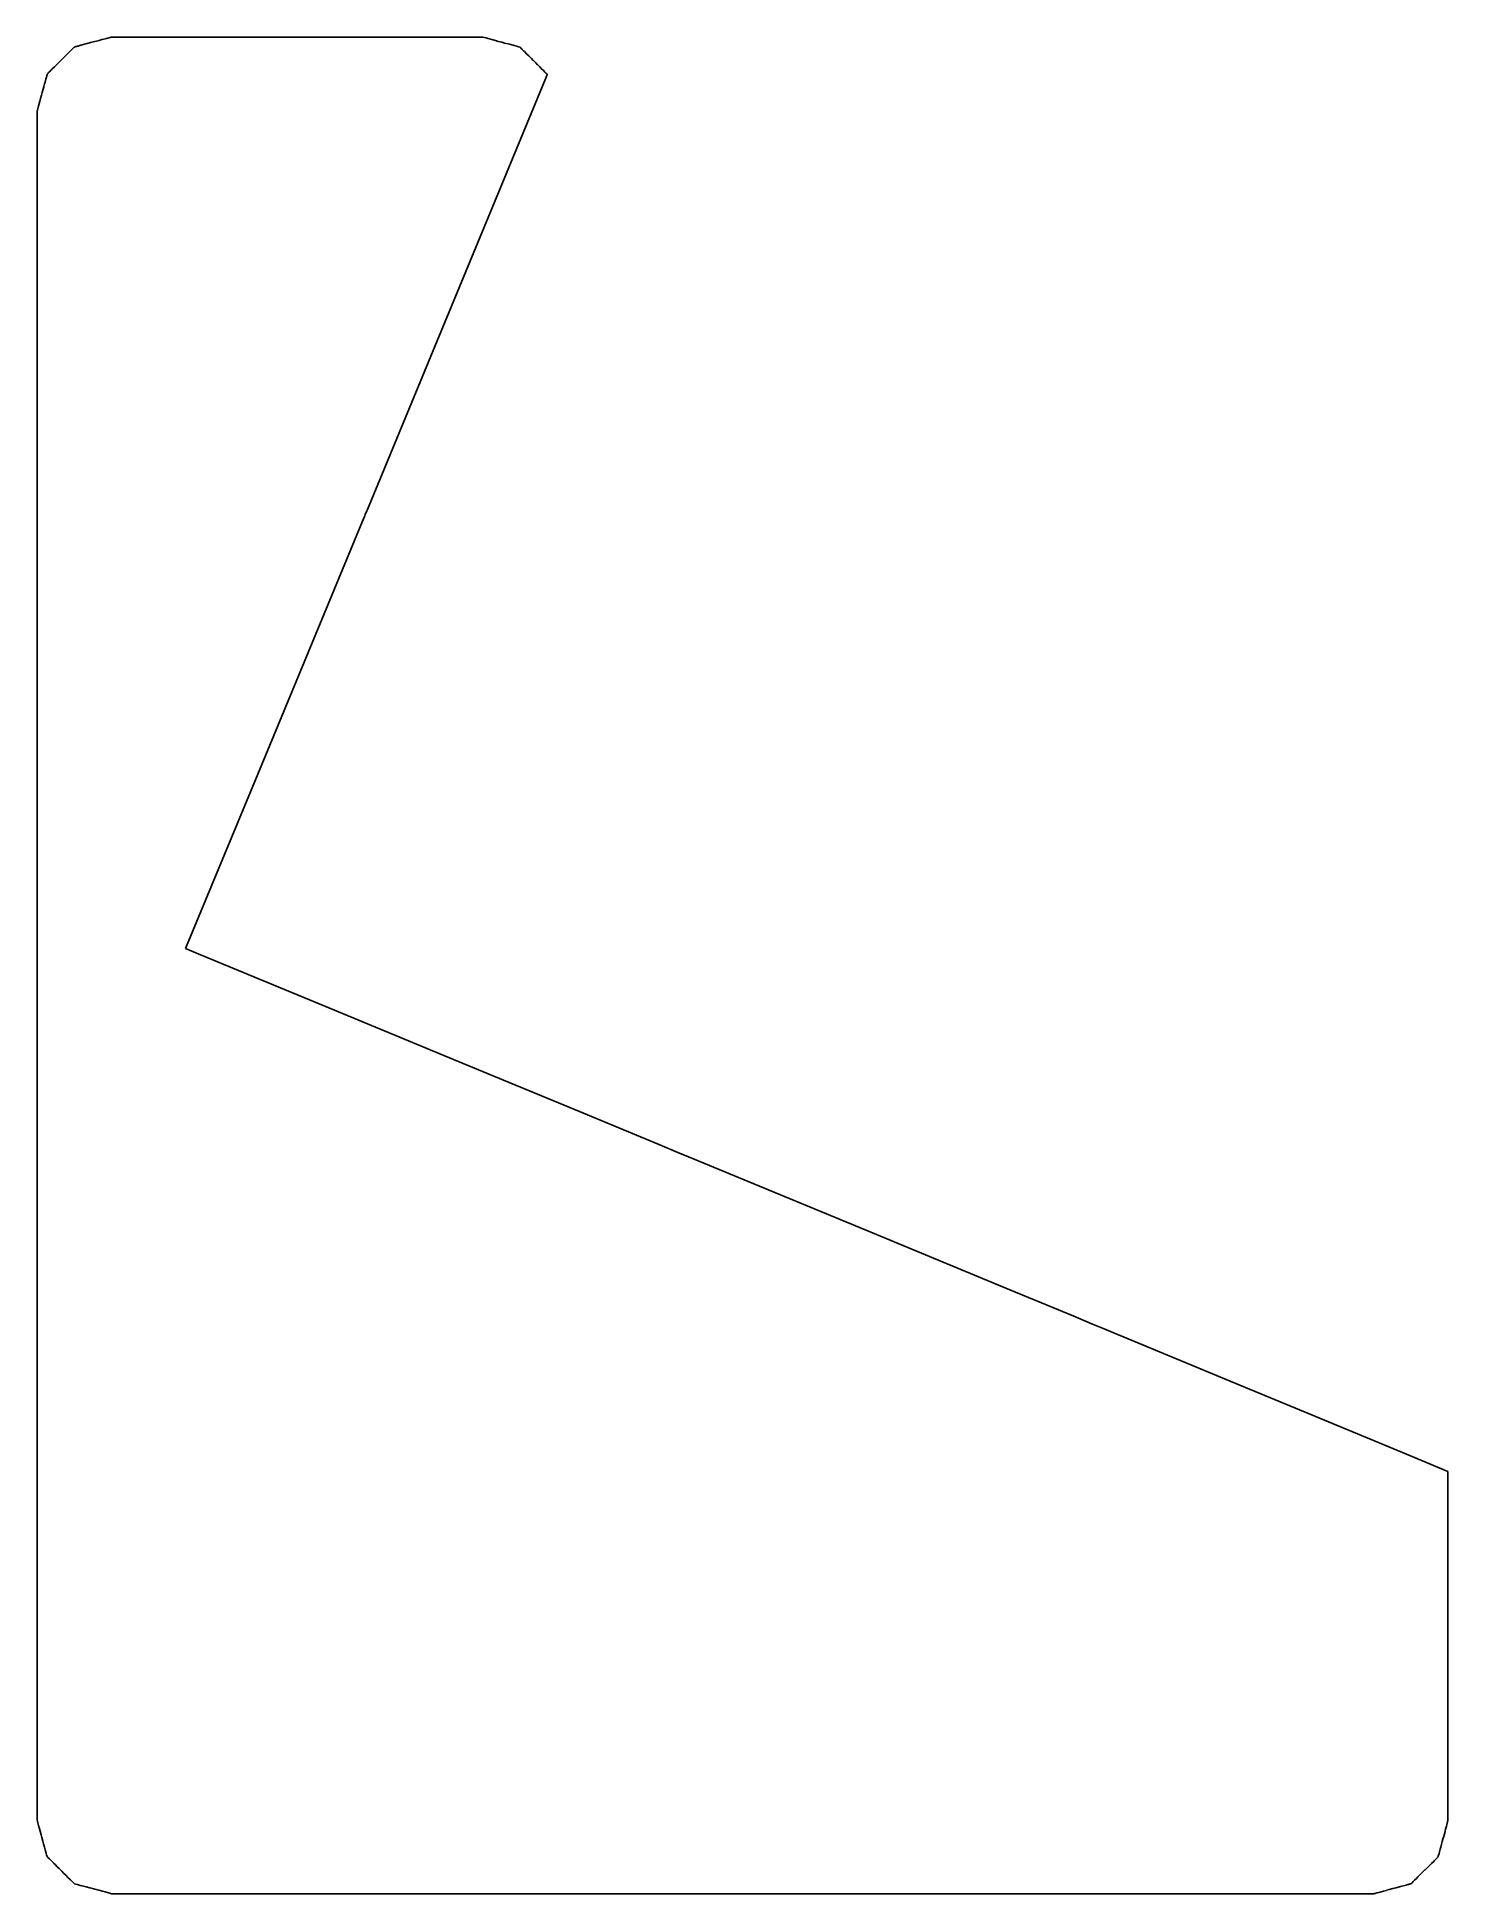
# Model space of a CAD drawing. Header units: metres. Extents: x 1 to 20, y -9.4 to 15.6.
import ezdxf

# ---------------------------------------------------------------- set-up
doc = ezdxf.new("R2010")
doc.units = ezdxf.units.M

msp = doc.modelspace()

# ---------------------------------------------------------------- linework, layer by layer
for p, q in [((1.495, 15.5072), (1.48553, 15.4981)), ((1.497, 15.5092), (1.495, 15.5072)), ((1.49815, 15.5097), (1.497, 15.5092)), ((1.49897, 15.5102), (1.49815, 15.5097)), ((1.50016, 15.5108), (1.49897, 15.5102)), ((1.50098, 15.5112), (1.50016, 15.5108)), ((1.50179, 15.5124), (1.50098, 15.5112)), ((1.5022, 15.5132), (1.50179, 15.5124)), ((1.50778, 15.5145), (1.5022, 15.5132)), ((1.51148, 15.5153), (1.50778, 15.5145)), ((1.52239, 15.5188), (1.51148, 15.5153)), ((1.53021, 15.5212), (1.52239, 15.5188)), ((1.54169, 15.5241), (1.53021, 15.5212)), ((1.54993, 15.5261), (1.54169, 15.5241)), ((1.55079, 15.5264), (1.54993, 15.5261)), ((1.57375, 15.5327), (1.55079, 15.5264)), ((1.59023, 15.5372), (1.57375, 15.5327)), ((1.63844, 15.5499), (1.59023, 15.5372)), ((1.67303, 15.5589), (1.63844, 15.5499)), ((1.67477, 15.5594), (1.67303, 15.5589)), ((1.72069, 15.572), (1.67477, 15.5594)), ((1.75363, 15.5811), (1.72069, 15.572)), ((1.75538, 15.5815), (1.75363, 15.5811)), ((1.80187, 15.5936), (1.75538, 15.5815)), ((1.83523, 15.6022), (1.80187, 15.5936)), ((1.83659, 15.6026), (1.83523, 15.6022)), ((1.87275, 15.6123), (1.83659, 15.6026)), ((1.89869, 15.6193), (1.87275, 15.6123)), ((1.93658, 15.6291), (1.89869, 15.6193)), ((1.96376, 15.6361), (1.93658, 15.6291)), ((1.96444, 15.6363), (1.96376, 15.6361)), ((1.98223, 15.6409), (1.96444, 15.6363)), ((1.995, 15.6442), (1.98223, 15.6409)), ((1.99619, 15.6448), (1.995, 15.6442)), ((1.99701, 15.6452), (1.99619, 15.6448)), ((1.99816, 15.6458), (1.99701, 15.6452)), ((1.99898, 15.6462), (1.99816, 15.6458)), ((2, 15.6462), (1.99898, 15.6462)), ((2.03316, 15.6461), (2, 15.6462)), ((3.60898, 15.6461), (2.03316, 15.6461)), ((4.30699, 15.6456), (3.60898, 15.6461)), ((4.80687, 15.6452), (4.30699, 15.6456)), ((7.002, 15.6452), (4.80687, 15.6452)), ((7.00288, 15.6459), (7.002, 15.6462)), ((7.002, 15.6462), (7.002, 15.6452)), ((7.02641, 15.6402), (7.00288, 15.6459)), ((7.0433, 15.6361), (7.02641, 15.6402)), ((7.04507, 15.6356), (7.0433, 15.6361)), ((7.09157, 15.6224), (7.04507, 15.6356)), ((7.12492, 15.6129), (7.09157, 15.6224)), ((7.17486, 15.5991), (7.12492, 15.6129)), ((7.21069, 15.5892), (7.17486, 15.5991)), ((7.21247, 15.5888), (7.21069, 15.5892)), ((7.25955, 15.5762), (7.21247, 15.5888)), ((7.29331, 15.5671), (7.25955, 15.5762)), ((7.34325, 15.5545), (7.29331, 15.5671)), ((7.37908, 15.5454), (7.34325, 15.5545)), ((7.38085, 15.5449), (7.37908, 15.5454)), ((7.42735, 15.5323), (7.38085, 15.5449)), ((7.4607, 15.5232), (7.42735, 15.5323)), ((7.46158, 15.523), (7.4607, 15.5232)), ((7.48524, 15.5172), (7.46158, 15.523)), ((7.50213, 15.513), (7.48524, 15.5172)), ((7.50584, 15.5093), (7.50213, 15.513)), ((7.50831, 15.5068), (7.50584, 15.5093)), ((7.5152, 15.4994), (7.50831, 15.5068)), ((1.25761, 15.2708), (1.23332, 15.2469)), ((1.2932, 15.3064), (1.25761, 15.2708)), ((1.31873, 15.3319), (1.2932, 15.3064)), ((1.32001, 15.3331), (1.31873, 15.3319)), ((1.35387, 15.3659), (1.32001, 15.3331)), ((1.37817, 15.3893), (1.35387, 15.3659)), ((1.4063, 15.4175), (1.37817, 15.3893)), ((1.42647, 15.4376), (1.4063, 15.4175)), ((1.42747, 15.4386), (1.42647, 15.4376)), ((1.4533, 15.4656), (1.42747, 15.4386)), ((1.47183, 15.485), (1.4533, 15.4656)), ((1.47232, 15.4855), (1.47183, 15.485)), ((1.48553, 15.4981), (1.47232, 15.4855)), ((7.52014, 15.494), (7.5152, 15.4994)), ((7.5276, 15.4866), (7.52014, 15.494)), ((7.53296, 15.4812), (7.5276, 15.4866)), ((7.53359, 15.4806), (7.53296, 15.4812)), ((7.55082, 15.4639), (7.53359, 15.4806)), ((7.56317, 15.452), (7.55082, 15.4639)), ((7.56443, 15.4507), (7.56317, 15.452)), ((7.59773, 15.4174), (7.56443, 15.4507)), ((7.62161, 15.3936), (7.59773, 15.4174)), ((7.6572, 15.3586), (7.62161, 15.3936)), ((7.68273, 15.3334), (7.6572, 15.3586)), ((7.68399, 15.3322), (7.68273, 15.3334)), ((7.71729, 15.2983), (7.68399, 15.3322)), ((7.74117, 15.274), (7.71729, 15.2983)), ((7.74221, 15.2729), (7.74117, 15.274)), ((7.76976, 15.2454), (7.74221, 15.2729)), ((1.0992, 15.0159), (1.08944, 14.9798)), ((1.1062, 15.0419), (1.0992, 15.0159)), ((1.1171, 15.0797), (1.1062, 15.0419)), ((1.12493, 15.1069), (1.1171, 15.0797)), ((1.12511, 15.1076), (1.12493, 15.1069)), ((1.1297, 15.1254), (1.12511, 15.1076)), ((1.133, 15.1382), (1.1297, 15.1254)), ((1.13359, 15.1394), (1.133, 15.1382)), ((1.134, 15.1402), (1.13359, 15.1394)), ((1.13414, 15.1465), (1.134, 15.1451)), ((1.134, 15.1451), (1.134, 15.1402)), ((1.13816, 15.1513), (1.13414, 15.1473)), ((1.13414, 15.1473), (1.13414, 15.1465)), ((1.14104, 15.1542), (1.13816, 15.1513)), ((1.1488, 15.1626), (1.14104, 15.1542)), ((1.15415, 15.1683), (1.1488, 15.1626)), ((1.16276, 15.1764), (1.15415, 15.1683)), ((1.16894, 15.1821), (1.16276, 15.1764)), ((1.16958, 15.1828), (1.16894, 15.1821)), ((1.18623, 15.2), (1.16958, 15.1828)), ((1.19817, 15.2123), (1.18623, 15.2)), ((1.19945, 15.2136), (1.19817, 15.2123)), ((1.23332, 15.2469), (1.19945, 15.2136)), ((6.44156, 11.6872), (7.84725, 15.0862)), ((7.78952, 15.2256), (7.76976, 15.2454)), ((7.81823, 15.1963), (7.78952, 15.2256)), ((7.83881, 15.1753), (7.81823, 15.1963)), ((7.83934, 15.1748), (7.83881, 15.1753)), ((7.85314, 15.161), (7.83934, 15.1748)), ((7.84725, 15.0862), (7.85055, 15.094)), ((7.85055, 15.094), (7.85521, 15.1051)), ((7.86303, 15.1512), (7.85314, 15.161)), ((7.85521, 15.1051), (7.86243, 15.1225)), ((7.86243, 15.1225), (7.86407, 15.1262)), ((7.865, 15.1512), (7.86303, 15.1512)), ((7.86407, 15.1262), (7.8664, 15.1315)), ((7.8656, 15.15), (7.865, 15.1512)), ((7.86601, 15.1491), (7.8656, 15.15)), ((7.8666, 15.148), (7.86601, 15.1491)), ((7.8664, 15.1315), (7.87, 15.1402)), ((7.86701, 15.1471), (7.8666, 15.148)), ((7.86759, 15.1466), (7.86701, 15.1471)), ((7.868, 15.1462), (7.86759, 15.1466)), ((7.86859, 15.145), (7.868, 15.1462)), ((7.869, 15.1442), (7.86859, 15.145)), ((7.86901, 15.1435), (7.869, 15.1442)), ((7.86901, 15.1431), (7.86901, 15.1435)), ((7.86959, 15.1414), (7.86901, 15.1431)), ((7.87, 15.1402), (7.86959, 15.1414)), ((1.03768, 14.7846), (1.02506, 14.7364)), ((1.04674, 14.8192), (1.03768, 14.7846)), ((1.0472, 14.8209), (1.04674, 14.8192)), ((1.05925, 14.8663), (1.0472, 14.8209)), ((1.0679, 14.8988), (1.05925, 14.8663)), ((1.06835, 14.9005), (1.0679, 14.8988)), ((1.08041, 14.9459), (1.06835, 14.9005)), ((1.08906, 14.9784), (1.08041, 14.9459)), ((1.08944, 14.9798), (1.08906, 14.9784)), ((1.00178, 14.6555), (1.00006, 14.6504)), ((1.00006, 14.6504), (1.00006, 13.8725)), ((1.00301, 14.6592), (1.00178, 14.6555)), ((1.006, 14.6705), (1.00301, 14.6592)), ((1.00806, 14.6784), (1.006, 14.6705)), ((1.01093, 14.6887), (1.00806, 14.6784)), ((1.01298, 14.6961), (1.01093, 14.6887)), ((1.01323, 14.697), (1.01298, 14.6961)), ((1.02011, 14.7199), (1.01323, 14.697)), ((1.02506, 14.7364), (1.02011, 14.7199)), ((1.00006, 13.8725), (1, 12.788)), ((1, 12.788), (1, -8.35983)), ((5.44755, 9.28376), (6.44156, 11.6872)), ((5.43101, 9.24477), (5.44033, 9.26631)), ((5.44033, 9.26631), (5.44755, 9.28376)), ((5.32839, 8.99566), (5.35062, 9.05001)), ((5.35062, 9.05001), (5.3816, 9.12573)), ((5.3816, 9.12573), (5.40811, 9.18971)), ((5.40811, 9.18971), (5.41264, 9.20083)), ((5.41264, 9.20083), (5.41907, 9.21661)), ((5.41907, 9.21661), (5.42442, 9.22953)), ((5.42442, 9.22953), (5.43101, 9.24477)), ((3.97183, 5.72271), (5.32839, 8.99566)), ((2.998, 3.37317), (3.97183, 5.72271)), ((3.16682, 3.30327), (2.998, 3.37317)), ((5.13326, 2.48926), (3.16682, 3.30327)), ((6.60945, 1.8782), (5.13326, 2.48926)), ((7.35855, 1.56813), (6.60945, 1.8782)), ((8.17412, 1.23067), (7.35855, 1.56813)), ((9.25583, 0.78308), (8.17412, 1.23067)), ((9.41727, 0.71602), (9.25583, 0.78308)), ((9.63139, 0.62708), (9.41727, 0.71602)), ((9.77223, 0.56868), (9.63139, 0.62708)), ((12.3052, -0.47984), (9.77223, 0.56868)), ((14.0997, -1.22267), (12.3052, -0.47984)), ((14.6047, -1.43191), (14.0997, -1.22267)), ((14.9626, -1.58014), (14.6047, -1.43191)), ((15.2148, -1.68476), (14.9626, -1.58014)), ((15.3935, -1.75888), (15.2148, -1.68476)), ((15.4013, -1.7621), (15.3935, -1.75888)), ((15.542, -1.82023), (15.4013, -1.7621)), ((15.6416, -1.8614), (15.542, -1.82023)), ((17.0685, -2.4525), (15.6416, -1.8614)), ((18.0794, -2.87127), (17.0685, -2.4525)), ((18.1014, -2.8804), (18.0794, -2.87127)), ((18.5007, -3.04604), (18.1014, -2.8804)), ((18.7836, -3.1634), (18.5007, -3.04604)), ((19.4956, -3.45866), (18.7836, -3.1634)), ((20, -3.66784), (19.4956, -3.45866)), ((20.0006, -3.92113), (20, -3.66784)), ((20.001, -4.10066), (20.0006, -3.92113)), ((20.001, -7.32686), (20.001, -4.10066)), ((20.001, -7.93195), (20.001, -7.32686)), ((20.001, -8.36801), (20.001, -7.93195)), ((1, -8.35983), (1.00453, -8.37712)), ((1.00453, -8.37712), (1.01083, -8.40119)), ((1.01083, -8.40119), (1.01109, -8.40213)), ((1.01109, -8.40213), (1.02015, -8.43507)), ((1.02015, -8.43507), (1.03276, -8.48092)), ((1.03276, -8.48092), (1.04182, -8.5151)), ((19.9633, -8.51491), (19.9711, -8.4865)), ((19.9711, -8.4865), (19.9819, -8.44708)), ((19.9819, -8.44708), (19.9865, -8.42896)), ((19.9865, -8.42896), (19.9927, -8.40383)), ((19.9927, -8.40383), (19.993, -8.40279)), ((19.993, -8.40279), (19.9947, -8.39662)), ((19.9947, -8.39662), (19.9969, -8.38805)), ((19.9969, -8.38805), (19.9982, -8.38311)), ((19.9982, -8.38311), (20, -8.37588)), ((20, -8.37588), (20.0004, -8.37258)), ((20.0004, -8.37258), (20.001, -8.36801)), ((1.04182, -8.5151), (1.05443, -8.56267)), ((1.05443, -8.56267), (1.05492, -8.56452)), ((1.05492, -8.56452), (1.06398, -8.5987)), ((1.06398, -8.5987), (1.07659, -8.64627)), ((1.07659, -8.64627), (1.07709, -8.64814)), ((1.07709, -8.64814), (1.08656, -8.68191)), ((1.08656, -8.68191), (1.09974, -8.72891)), ((1.09974, -8.72891), (1.10921, -8.7635)), ((19.8968, -8.75756), (19.905, -8.72874)), ((19.905, -8.72874), (19.9165, -8.68875)), ((19.9165, -8.68875), (19.9169, -8.68707)), ((19.9169, -8.68707), (19.9264, -8.65165)), ((19.9264, -8.65165), (19.9395, -8.60253)), ((19.9395, -8.60253), (19.9401, -8.6005)), ((19.9401, -8.6005), (19.9496, -8.5655)), ((19.9496, -8.5655), (19.9627, -8.51695)), ((19.9627, -8.51695), (19.9633, -8.51491)), ((1.10921, -8.7635), (1.12239, -8.81164)), ((1.12239, -8.81164), (1.12291, -8.81353)), ((1.12291, -8.81353), (1.12744, -8.83123)), ((1.12744, -8.83123), (1.13374, -8.85588)), ((1.13374, -8.85588), (1.134, -8.85683)), ((1.134, -8.85683), (1.13441, -8.85724)), ((1.13441, -8.85724), (1.135, -8.85784)), ((1.135, -8.85784), (1.13541, -8.85826)), ((1.13541, -8.85826), (1.13601, -8.85886)), ((1.13601, -8.85886), (1.137, -8.86083)), ((1.137, -8.86083), (1.13782, -8.86124)), ((1.13782, -8.86124), (1.13901, -8.86184)), ((1.13901, -8.86184), (1.15013, -8.87255)), ((1.15013, -8.87255), (1.16561, -8.88745)), ((1.16561, -8.88745), (1.16619, -8.88804)), ((1.16619, -8.88804), (1.18843, -8.91028)), ((1.18843, -8.91028), (1.21938, -8.94122)), ((1.21938, -8.94122), (1.22059, -8.94243)), ((1.22059, -8.94243), (1.242, -8.96384)), ((1.242, -8.96384), (1.2718, -8.99365)), ((1.2718, -8.99365), (1.29651, -9.01835)), ((19.6943, -9.03357), (19.7572, -8.97066)), ((19.7572, -8.97066), (19.7587, -8.96915)), ((19.7587, -8.96915), (19.7801, -8.94856)), ((19.7801, -8.94856), (19.8098, -8.92)), ((19.8098, -8.92), (19.823, -8.90641)), ((19.823, -8.90641), (19.8413, -8.88756)), ((19.8413, -8.88756), (19.842, -8.88679)), ((19.842, -8.88679), (19.8457, -8.88268)), ((19.8457, -8.88268), (19.8509, -8.87697)), ((19.8509, -8.87697), (19.8562, -8.8712)), ((19.8562, -8.8712), (19.8639, -8.86288)), ((19.8639, -8.86288), (19.8664, -8.86)), ((19.8664, -8.86), (19.8698, -8.856)), ((19.8698, -8.856), (19.8703, -8.856)), ((19.8703, -8.856), (19.871, -8.85583)), ((19.871, -8.85381), (19.8714, -8.85299)), ((19.871, -8.855), (19.871, -8.85381)), ((19.871, -8.85583), (19.871, -8.855)), ((19.8714, -8.85299), (19.872, -8.85185)), ((19.872, -8.84983), (19.8761, -8.835)), ((19.872, -8.85185), (19.872, -8.84983)), ((19.8761, -8.835), (19.8818, -8.81444)), ((19.8818, -8.81444), (19.8821, -8.81359)), ((19.8821, -8.81359), (19.8882, -8.79012)), ((19.8882, -8.79012), (19.8968, -8.75756)), ((1.29651, -9.01835), (1.3309, -9.05274)), ((1.3309, -9.05274), (1.33226, -9.05409)), ((1.33226, -9.05409), (1.35614, -9.07797)), ((1.35614, -9.07797), (1.38938, -9.11121)), ((1.38938, -9.11121), (1.41408, -9.1355)), ((1.41408, -9.1355), (1.44847, -9.16932)), ((1.44847, -9.16932), (1.44982, -9.17065)), ((1.44982, -9.17065), (1.46258, -9.183)), ((1.46258, -9.183), (1.48035, -9.20019)), ((1.48035, -9.20019), (1.48103, -9.20087)), ((1.48103, -9.20087), (1.48474, -9.20458)), ((1.48474, -9.20458), (1.49009, -9.20994)), ((1.49009, -9.20994), (1.49797, -9.21781)), ((1.49797, -9.21781), (1.49962, -9.21946)), ((1.49962, -9.21946), (1.502, -9.22184)), ((1.502, -9.22184), (1.5197, -9.22679)), ((1.5197, -9.22679), (1.54435, -9.23366)), ((1.54435, -9.23366), (1.5453, -9.23392)), ((1.5453, -9.23392), (1.57865, -9.24298)), ((1.57865, -9.24298), (1.62508, -9.25559)), ((19.3798, -9.25518), (19.4198, -9.2449)), ((19.4198, -9.2449), (19.4375, -9.23996)), ((19.4375, -9.23996), (19.462, -9.2331)), ((19.462, -9.2331), (19.4631, -9.23281)), ((19.4631, -9.23281), (19.4692, -9.23117)), ((19.4692, -9.23117), (19.4778, -9.22888)), ((19.4778, -9.22888), (19.4848, -9.22723)), ((19.4848, -9.22723), (19.4949, -9.22485)), ((19.4949, -9.22485), (19.4987, -9.22402)), ((19.4987, -9.22402), (19.504, -9.22283)), ((19.504, -9.22283), (19.5044, -9.22242)), ((19.5044, -9.22242), (19.505, -9.22183)), ((19.505, -9.22183), (19.5054, -9.22101)), ((19.5054, -9.22101), (19.506, -9.21986)), ((19.506, -9.21986), (19.5064, -9.21986)), ((19.5064, -9.21986), (19.507, -9.21983)), ((19.507, -9.21983), (19.5078, -9.21942)), ((19.5078, -9.21942), (19.509, -9.21883)), ((19.509, -9.21883), (19.5197, -9.20771)), ((19.5197, -9.20771), (19.5346, -9.19229)), ((19.5346, -9.19229), (19.5352, -9.19166)), ((19.5352, -9.19166), (19.5525, -9.17478)), ((19.5525, -9.17478), (19.5765, -9.15136)), ((19.5765, -9.15136), (19.5983, -9.12953)), ((19.5983, -9.12953), (19.6286, -9.09926)), ((19.6286, -9.09926), (19.6298, -9.09802)), ((19.6298, -9.09802), (19.6562, -9.07166)), ((19.6562, -9.07166), (19.6927, -9.03511)), ((19.6927, -9.03511), (19.6943, -9.03357)), ((1.62508, -9.25559), (1.66008, -9.26465)), ((1.66008, -9.26465), (1.70879, -9.27726)), ((1.70879, -9.27726), (1.7107, -9.27775)), ((1.7107, -9.27775), (1.7457, -9.28681)), ((1.7457, -9.28681), (1.79441, -9.29942)), ((1.79441, -9.29942), (1.7963, -9.29992)), ((1.7963, -9.29992), (1.83089, -9.30939)), ((1.83089, -9.30939), (1.87903, -9.32257)), ((1.87903, -9.32257), (1.88092, -9.32309)), ((1.88092, -9.32309), (1.91427, -9.33215)), ((1.91427, -9.33215), (1.9607, -9.34476)), ((1.9607, -9.34476), (1.9784, -9.34929)), ((1.9784, -9.34929), (2.00305, -9.35559)), ((2.00305, -9.35559), (2.004, -9.35584)), ((2.004, -9.35584), (2.15718, -9.35625)), ((2.15718, -9.35625), (2.3728, -9.35683)), ((2.3728, -9.35683), (2.37829, -9.35683)), ((2.37829, -9.35683), (2.50312, -9.35683)), ((2.50312, -9.35683), (2.51959, -9.35725)), ((2.51959, -9.35725), (2.54276, -9.35783)), ((2.54276, -9.35783), (2.54337, -9.35783)), ((2.54337, -9.35783), (2.54666, -9.35742)), ((2.54666, -9.35742), (2.55124, -9.35685)), ((2.55124, -9.35685), (2.56853, -9.35643)), ((2.56853, -9.35643), (2.59253, -9.35586)), ((2.59253, -9.35586), (2.59344, -9.35585)), ((2.59344, -9.35585), (2.59535, -9.35585)), ((2.59535, -9.35585), (2.60771, -9.35626)), ((2.60771, -9.35626), (2.624, -9.35681)), ((2.624, -9.35681), (2.93147, -9.35681)), ((2.93147, -9.35681), (3.17112, -9.35639)), ((3.17112, -9.35639), (3.4872, -9.35585)), ((3.4872, -9.35585), (3.75856, -9.35626)), ((3.75856, -9.35626), (4.11647, -9.35681)), ((4.11647, -9.35681), (4.48696, -9.35681)), ((4.48696, -9.35681), (4.48778, -9.35639)), ((4.48778, -9.35639), (4.48887, -9.35585)), ((4.48887, -9.35585), (4.89446, -9.35626)), ((4.89446, -9.35626), (5.42942, -9.35681)), ((5.42942, -9.35681), (14.2783, -9.35681)), ((14.2783, -9.35681), (14.6921, -9.35639)), ((14.6921, -9.35639), (15.238, -9.35585)), ((15.238, -9.35585), (15.3405, -9.35626)), ((15.3405, -9.35626), (15.4757, -9.35681)), ((15.4757, -9.35681), (15.8743, -9.35639)), ((15.8743, -9.35639), (16.4, -9.35585)), ((16.4, -9.35585), (18.0166, -9.35585)), ((18.0166, -9.35585), (18.1129, -9.35626)), ((18.1129, -9.35626), (18.24, -9.35681)), ((18.24, -9.35681), (18.3808, -9.35639)), ((18.3808, -9.35639), (18.5666, -9.35585)), ((18.5666, -9.35585), (18.8884, -9.35585)), ((18.8884, -9.35585), (18.9374, -9.35626)), ((18.9374, -9.35626), (19.002, -9.35684)), ((19.002, -9.35684), (19.005, -9.35684)), ((19.005, -9.35684), (19.0058, -9.35643)), ((19.0058, -9.35643), (19.007, -9.35585)), ((19.007, -9.35585), (19.0078, -9.35544)), ((19.0078, -9.35544), (19.009, -9.35483)), ((19.009, -9.35483), (19.0238, -9.35113)), ((19.0238, -9.35113), (19.0444, -9.34599)), ((19.0444, -9.34599), (19.0453, -9.34576)), ((19.0453, -9.34576), (19.0691, -9.33917)), ((19.0691, -9.33917), (19.1023, -9.33004)), ((19.1023, -9.33004), (19.1319, -9.3218)), ((19.1319, -9.3218), (19.173, -9.31038)), ((19.173, -9.31038), (19.1748, -9.3099)), ((19.1748, -9.3099), (19.211, -9.30043)), ((19.211, -9.30043), (19.2613, -9.28729)), ((19.2613, -9.28729), (19.2634, -9.28675)), ((19.2634, -9.28675), (19.2992, -9.27686)), ((19.2992, -9.27686), (19.3489, -9.26315)), ((19.3489, -9.26315), (19.351, -9.26259)), ((19.351, -9.26259), (19.3798, -9.25518))]:
    msp.add_line(p, q)

doc.saveas('drawing.dxf')
